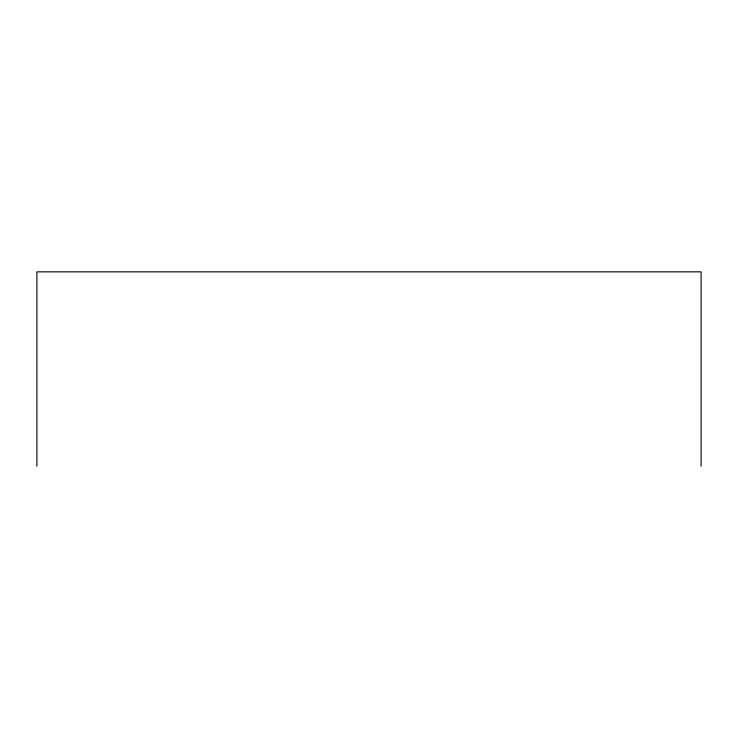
<?xml version="1.0" encoding="UTF-8"?>
<svg xmlns="http://www.w3.org/2000/svg" width="738" height="738" viewBox="0 0 738 738"><rect width="100%" height="100%" fill="white"/><g stroke="black" fill="none" stroke-linecap="round" stroke-linejoin="round"><path stroke-width="1.11" d="M701.1 466.158L701.1 271.842L36.9 271.842L36.9 466.158"/></g></svg>
